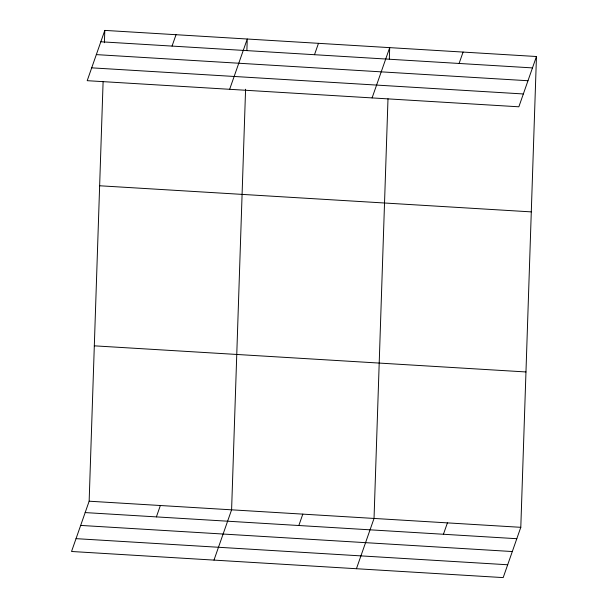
<?xml version="1.0" encoding="UTF-8"?>
<svg xmlns="http://www.w3.org/2000/svg" width="608" height="608" viewBox="0 0 608 608"><rect width="100%" height="100%" fill="white"/><g stroke="black" fill="none" stroke-linecap="round" stroke-linejoin="round"><path stroke-width="0.91" d="M536.461 56.514L518.852 106.795L87.202 80.682L104.812 30.4L536.461 56.514L520.798 527.318L503.188 577.6L71.539 551.486L89.148 501.205L103.109 81.556M104.401 42.712L104.812 30.4M245.586 89.232L231.595 509.823L213.986 560.105M246.878 50.388L247.251 39.018L229.649 89.3M387.995 98.792L374.034 518.442L356.432 568.723M389.318 59.006L389.698 47.637L372.088 97.918M172.049 46.086L176.031 34.709M314.496 54.705L318.478 43.328M156.385 516.891L160.368 505.514M459.093 63.452L463.083 52.075M298.832 525.51L302.814 514.132M443.43 534.257L447.42 522.88M100.822 41.777L532.479 67.898M96.33 54.614L527.98 80.735M91.694 67.845L523.351 93.959M99.644 185.767L531.293 211.88M94.316 345.838L525.966 371.952M89.148 501.205L520.798 527.318M85.158 512.582L516.815 538.703M80.666 525.418L512.316 551.54M76.03 538.65L507.688 564.764"/></g></svg>
